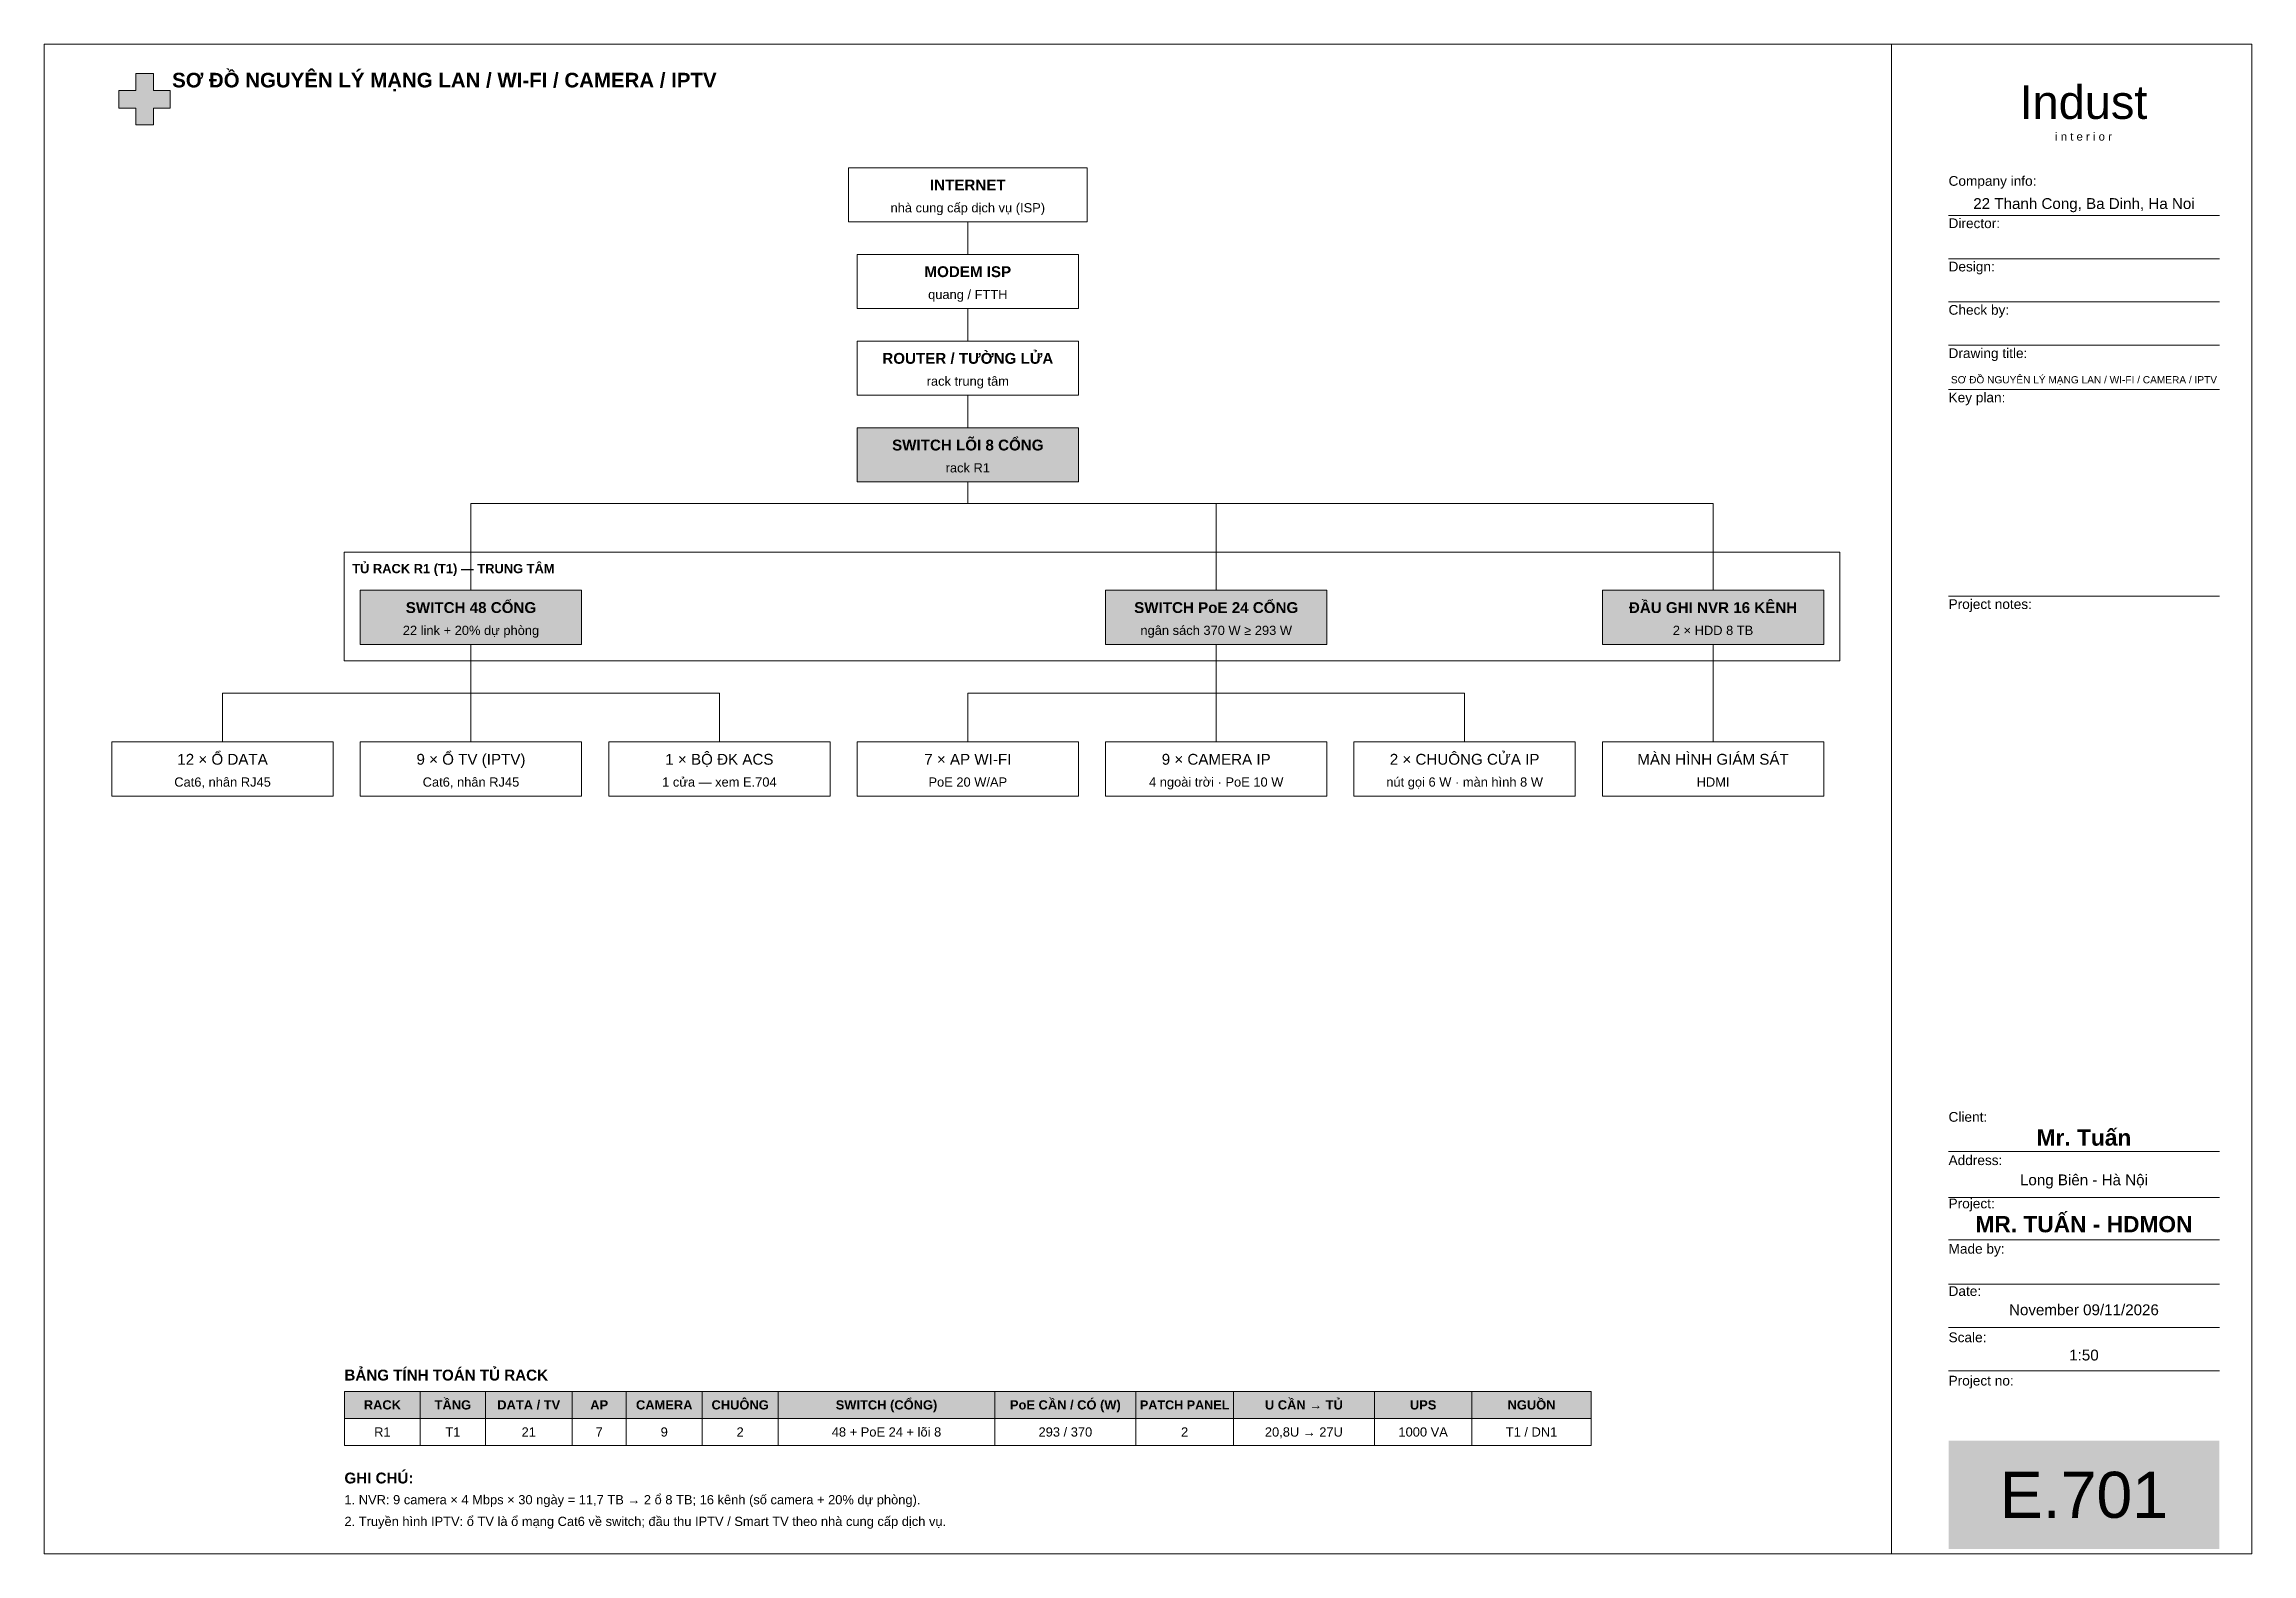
# Model space of a CAD drawing. Header units: millimetres. Extents: x 10 to 417, y 6 to 285.
import ezdxf
from ezdxf.enums import TextEntityAlignment as Align

# ---------------------------------------------------------------- set-up
doc = ezdxf.new("R2010")
doc.units = ezdxf.units.MM
for name, color, linetype, lineweight, true_color in [('IND-KHUNG', 254, 'Continuous', 0, 0xbebebe), ('IND-KT-GIATRI', 250, 'Continuous', 0, 0x333333), ('IND-KT-NET', 8, 'Continuous', 0, 0x7c7c7c), ('IND-KT-NHAN', 253, 'Continuous', 0, 0x959595), ('IND-KT-NOIBAT', 40, 'Continuous', 0, 0xffa31f), ('IND-KT-SOBV', 8, 'Continuous', 0, 0x7f7f7f), ('IND-KT-SOBV-CHU', 255, 'Continuous', 0, 0xe5e5e5), ('IND-SLD-CHU', 20, 'Continuous', 0, 0xe8562a), ('IND-SLD-NET', 154, 'Continuous', 0, 0x284f80), ('IND-SLD-O', 254, 'Continuous', 0, 0xeeeeee), ('IND-TIEUDE', 7, 'Continuous', 0, 0x000000), ('IND-TIEUDE-ICON', 132, 'Continuous', 0, 0x00b3b3)]:
    doc.layers.add(name, color=color, linetype=linetype, lineweight=lineweight, true_color=true_color)
doc.styles.add('IND-ARIAL', font='arial.ttf')
doc.styles.add('IND-ARIAL-DAM', font='arialbd.ttf')

# ---------------------------------------------------------------- blocks, each defined once
blk = doc.blocks.new('IND_KHUNG_TEN_GIATRI')
at = {"layer": 'IND-KT-GIATRI', "style": 'IND-ARIAL'}
for tag, height, p in [('CONG_TY', 2, (386.12, 254.498)), ('GIAM_DOC', 2, (386.12, 246.505)), ('THIET_KE', 2, (386.12, 238.512)), ('KIEM_TRA', 2, (386.12, 230.519)), ('TEN_BAN_VE', 1.336, (386.12, 222.312)), ('DIA_CHI', 2, (386.12, 74.29)), ('NGUOI_VE', 2, (386.12, 57.214)), ('NGAY', 2, (386.12, 50.311)), ('TY_LE', 2, (386.12, 41.955)), ('SO_DU_AN', 2, (386.12, 32.872))]:
    blk.add_attdef(tag, text='', height=height, dxfattribs=at).set_placement(p, align=Align.CENTER)
at = {"layer": 'IND-KT-NOIBAT', "style": 'IND-ARIAL-DAM'}
for tag, p in [('CHU_DAU_TU', (386.12, 81.602)), ('DU_AN', (386.12, 65.616))]:
    blk.add_attdef(tag, text='', height=3, dxfattribs=at).set_placement(p, align=Align.CENTER)
at = {"layer": 'IND-KT-SOBV-CHU', "style": 'IND-ARIAL'}
blk.add_attdef('SO_BAN_VE', text='', height=8.5, dxfattribs=at).set_placement((386.12, 12.909), align=Align.CENTER)

msp = doc.modelspace()

# ---------------------------------------------------------------- hatches: boundary and pattern name
at = {"layer": 'IND-KT-SOBV'}
h = msp.add_hatch(color=256, dxfattribs=at)
h.dxf.hatch_style = 1
h.paths.add_polyline_path([(361.142, 7.167), (411.099, 7.167), (411.099, 27.15), (361.142, 27.15)])
at = {"layer": 'IND-SLD-O'}
h = msp.add_hatch(color=256, dxfattribs=at)
h.dxf.hatch_style = 1
h.paths.add_polyline_path([(159.794, 204.124), (200.622, 204.124), (200.622, 214.124), (159.794, 214.124)])
h = msp.add_hatch(color=256, dxfattribs=at)
h.dxf.hatch_style = 1
h.paths.add_polyline_path([(68.138, 174.124), (108.966, 174.124), (108.966, 184.124), (68.138, 184.124)])
h = msp.add_hatch(color=256, dxfattribs=at)
h.dxf.hatch_style = 1
h.paths.add_polyline_path([(205.622, 174.124), (246.45, 174.124), (246.45, 184.124), (205.622, 184.124)])
h = msp.add_hatch(color=256, dxfattribs=at)
h.dxf.hatch_style = 1
h.paths.add_polyline_path([(297.278, 174.124), (338.106, 174.124), (338.106, 184.124), (297.278, 184.124)])
h = msp.add_hatch(color=256, dxfattribs=at)
h.dxf.hatch_style = 1
h.paths.add_polyline_path([(65.208, 31.259), (295.208, 31.259), (295.208, 36.259), (65.208, 36.259)])
at = {"layer": 'IND-TIEUDE-ICON'}
h = msp.add_hatch(color=256, dxfattribs=at)
h.dxf.hatch_style = 1
h.paths.add_polyline_path([(26.704, 279.477), (29.974, 279.477), (29.974, 276.389), (33.062, 276.389), (33.062, 273.119), (29.974, 273.119), (29.974, 270.031), (26.704, 270.031), (26.704, 273.119), (23.616, 273.119), (23.616, 276.389), (26.704, 276.389)])

# ---------------------------------------------------------------- linework, layer by layer
at = {"layer": 'IND-KHUNG'}
msp.add_line((350.606, 284.927), (350.606, 6.259), dxfattribs=at)
msp.add_lwpolyline([(9.81, 6.259), (417.093, 6.259), (417.093, 284.927), (9.81, 284.927)], close=True, dxfattribs=at)
at = {"layer": 'IND-KT-NET'}
for p, q in [((361.142, 253.318), (411.099, 253.318)), ((361.142, 245.325), (411.099, 245.325)), ((361.142, 237.332), (411.099, 237.332)), ((361.142, 229.339), (411.099, 229.339)), ((361.142, 221.164), (411.099, 221.164)), ((361.142, 183.015), (411.099, 183.015)), ((361.142, 80.558), (411.099, 80.558)), ((361.142, 72.02), (411.099, 72.02)), ((361.142, 64.209), (411.099, 64.209)), ((361.142, 56.034), (411.099, 56.034)), ((361.142, 48.041), (411.099, 48.041)), ((361.142, 40.048), (411.099, 40.048))]:
    msp.add_line(p, q, dxfattribs=at)
msp.add_lwpolyline([(65.138, 171.124), (341.106, 171.124), (341.106, 191.124), (65.138, 191.124)], close=True, dxfattribs=at)
at = {"layer": 'IND-SLD-NET'}
for p, q in [((180.208, 252.124), (180.208, 249.124)), ((180.208, 249.124), (180.208, 246.124)), ((180.208, 236.124), (180.208, 233.124)), ((180.208, 233.124), (180.208, 230.124)), ((180.208, 220.124), (180.208, 217.124)), ((180.208, 217.124), (180.208, 214.124)), ((180.208, 204.124), (180.208, 200.124)), ((88.552, 200.124), (317.692, 200.124)), ((88.552, 200.124), (88.552, 184.124)), ((226.036, 200.124), (226.036, 184.124)), ((317.692, 200.124), (317.692, 184.124)), ((88.552, 174.124), (88.552, 165.124)), ((226.036, 174.124), (226.036, 165.124)), ((317.692, 174.124), (317.692, 165.124)), ((42.724, 165.124), (134.38, 165.124)), ((42.724, 165.124), (42.724, 156.124)), ((88.552, 165.124), (88.552, 156.124)), ((134.38, 165.124), (134.38, 156.124)), ((180.208, 165.124), (271.864, 165.124)), ((180.208, 165.124), (180.208, 156.124)), ((226.036, 165.124), (226.036, 156.124)), ((271.864, 165.124), (271.864, 156.124)), ((317.692, 165.124), (317.692, 156.124)), ((65.208, 36.259), (295.208, 36.259)), ((65.208, 26.259), (65.208, 36.259)), ((79.208, 26.259), (79.208, 36.259)), ((91.208, 26.259), (91.208, 36.259)), ((107.208, 26.259), (107.208, 36.259)), ((117.208, 26.259), (117.208, 36.259)), ((131.208, 26.259), (131.208, 36.259)), ((145.208, 26.259), (145.208, 36.259)), ((185.208, 26.259), (185.208, 36.259)), ((211.208, 26.259), (211.208, 36.259)), ((229.208, 26.259), (229.208, 36.259)), ((255.208, 26.259), (255.208, 36.259)), ((273.208, 26.259), (273.208, 36.259)), ((295.208, 26.259), (295.208, 36.259)), ((65.208, 31.259), (295.208, 31.259)), ((65.208, 26.259), (295.208, 26.259))]:
    msp.add_line(p, q, dxfattribs=at)
for points in [[(158.208, 252.124), (202.208, 252.124), (202.208, 262.124), (158.208, 262.124)], [(159.794, 236.124), (200.622, 236.124), (200.622, 246.124), (159.794, 246.124)], [(159.794, 220.124), (200.622, 220.124), (200.622, 230.124), (159.794, 230.124)], [(159.794, 204.124), (200.622, 204.124), (200.622, 214.124), (159.794, 214.124)], [(68.138, 174.124), (108.966, 174.124), (108.966, 184.124), (68.138, 184.124)], [(205.622, 174.124), (246.45, 174.124), (246.45, 184.124), (205.622, 184.124)], [(297.278, 174.124), (338.106, 174.124), (338.106, 184.124), (297.278, 184.124)], [(22.31, 146.124), (63.138, 146.124), (63.138, 156.124), (22.31, 156.124)], [(68.138, 146.124), (108.966, 146.124), (108.966, 156.124), (68.138, 156.124)], [(113.966, 146.124), (154.794, 146.124), (154.794, 156.124), (113.966, 156.124)], [(159.794, 146.124), (200.622, 146.124), (200.622, 156.124), (159.794, 156.124)], [(205.622, 146.124), (246.45, 146.124), (246.45, 156.124), (205.622, 156.124)], [(251.45, 146.124), (292.278, 146.124), (292.278, 156.124), (251.45, 156.124)], [(297.278, 146.124), (338.106, 146.124), (338.106, 156.124), (297.278, 156.124)]]:
    msp.add_lwpolyline(points, close=True, dxfattribs=at)
at = {"layer": 'IND-TIEUDE'}
msp.add_lwpolyline([(26.704, 279.477), (29.974, 279.477), (29.974, 276.389), (33.062, 276.389), (33.062, 273.119), (29.974, 273.119), (29.974, 270.031), (26.704, 270.031), (26.704, 273.119), (23.616, 273.119), (23.616, 276.389), (26.704, 276.389)], close=True, dxfattribs=at)

# ---------------------------------------------------------------- block references
at = {"layer": 'IND-SLD-NET'}
msp.add_blockref('IND_KHUNG_TEN_GIATRI', (0, 0), dxfattribs=at).add_auto_attribs({'CONG_TY': '22 Thanh Cong, Ba Dinh, Ha Noi', 'TEN_BAN_VE': 'SƠ ĐỒ NGUYÊN LÝ MẠNG LAN / WI-FI / CAMERA / IPTV', 'CHU_DAU_TU': 'Mr. Tuấn', 'DIA_CHI': 'Long Biên - Hà Nội', 'DU_AN': 'MR. TUẤN - HDMON', 'NGAY': 'November 09/11/2026', 'TY_LE': '1:50', 'SO_BAN_VE': 'E.701'})

# ---------------------------------------------------------------- texts
at = {"layer": 'IND-KT-NHAN', "style": 'IND-ARIAL'}
for s, p in [('Company info:', (361.142, 259.676)), ('Director:', (361.142, 251.865)), ('Design:', (361.142, 243.872)), ('Check by:', (361.142, 235.879)), ('Drawing title:', (361.142, 227.885)), ('Key plan:', (361.142, 219.711)), ('Project notes:', (361.142, 181.562)), ('Client:', (361.142, 86.917)), ('Address:', (361.142, 78.924)), ('Project:', (361.142, 70.93)), ('Made by:', (361.142, 62.574)), ('Date:', (361.142, 54.763)), ('Scale:', (361.142, 46.225)), ('Project no:', (361.142, 38.231))]:
    msp.add_text(s, height=1.8, dxfattribs=at).set_placement(p, align=Align.MIDDLE_LEFT)
at = {"layer": 'IND-SLD-CHU', "style": 'IND-ARIAL'}
for s, p in [('nhà cung cấp dịch vụ (ISP)', (180.208, 254.724)), ('quang / FTTH', (180.208, 238.724)), ('rack trung tâm', (180.208, 222.724)), ('rack R1', (180.208, 206.724)), ('22 link + 20% dự phòng', (88.552, 176.724)), ('ngân sách 370 W ≥ 293 W', (226.036, 176.724)), ('2 × HDD 8 TB', (317.692, 176.724)), ('Cat6, nhân RJ45', (42.724, 148.724)), ('Cat6, nhân RJ45', (88.552, 148.724)), ('1 cửa — xem E.704', (134.38, 148.724)), ('PoE 20 W/AP', (180.208, 148.724)), ('4 ngoài trời · PoE 10 W', (226.036, 148.724)), ('nút gọi 6 W · màn hình 8 W', (271.864, 148.724)), ('HDMI', (317.692, 148.724)), ('R1', (72.208, 28.759)), ('T1', (85.208, 28.759)), ('21', (99.208, 28.759)), ('7', (112.208, 28.759)), ('9', (124.208, 28.759)), ('2', (138.208, 28.759)), ('48 + PoE 24 + lõi 8', (165.208, 28.759)), ('293 / 370', (198.208, 28.759)), ('2', (220.208, 28.759)), ('20,8U → 27U', (242.208, 28.759)), ('1000 VA', (264.208, 28.759)), ('T1 / DN1', (284.208, 28.759))]:
    msp.add_text(s, height=1.7, dxfattribs=at).set_placement(p, align=Align.MIDDLE_CENTER)
for s, p in [('1. NVR: 9 camera × 4 Mbps × 30 ngày = 11,7 TB → 2 ổ 8 TB; 16 kênh (số camera + 20% dự phòng).', (65.208, 16.259)), ('2. Truyền hình IPTV: ổ TV là ổ mạng Cat6 về switch; đầu thu IPTV / Smart TV theo nhà cung cấp dịch vụ.', (65.208, 12.259))]:
    msp.add_text(s, height=1.7, dxfattribs=at).set_placement(p, align=Align.MIDDLE_LEFT)
at = {"layer": 'IND-TIEUDE', "style": 'IND-ARIAL-DAM'}
msp.add_text('SƠ ĐỒ NGUYÊN LÝ MẠNG LAN / WI-FI / CAMERA / IPTV', height=2.7, dxfattribs=at).set_placement((33.426, 276.934))
at = {"layer": 'IND-TIEUDE', "style": 'IND-ARIAL'}
for s, height, p in [('Indust', 6.2, (386.029, 271.121)), ('i n t e r i o r', 1.5, (386.029, 267.124))]:
    msp.add_text(s, height=height, dxfattribs=at).set_placement(p, align=Align.CENTER)
at = {"layer": 'IND-TIEUDE'}
for s, height, style, p in [('INTERNET', 2, 'IND-ARIAL-DAM', (180.208, 258.924)), ('MODEM ISP', 2, 'IND-ARIAL-DAM', (180.208, 242.924)), ('ROUTER / TƯỜNG LỬA', 2, 'IND-ARIAL-DAM', (180.208, 226.924)), ('SWITCH LÕI 8 CỔNG', 2, 'IND-ARIAL-DAM', (180.208, 210.924)), ('SWITCH 48 CỔNG', 2, 'IND-ARIAL-DAM', (88.552, 180.924)), ('SWITCH PoE 24 CỔNG', 2, 'IND-ARIAL-DAM', (226.036, 180.924)), ('ĐẦU GHI NVR 16 KÊNH', 2, 'IND-ARIAL-DAM', (317.692, 180.924)), ('12 × Ổ DATA', 2, 'IND-ARIAL', (42.724, 152.924)), ('9 × Ổ TV (IPTV)', 2, 'IND-ARIAL', (88.552, 152.924)), ('1 × BỘ ĐK ACS', 2, 'IND-ARIAL', (134.38, 152.924)), ('7 × AP WI-FI', 2, 'IND-ARIAL', (180.208, 152.924)), ('9 × CAMERA IP', 2, 'IND-ARIAL', (226.036, 152.924)), ('2 × CHUÔNG CỬA IP', 2, 'IND-ARIAL', (271.864, 152.924)), ('MÀN HÌNH GIÁM SÁT', 2, 'IND-ARIAL', (317.692, 152.924)), ('RACK', 1.7, 'IND-ARIAL-DAM', (72.208, 33.759)), ('TẦNG', 1.7, 'IND-ARIAL-DAM', (85.208, 33.759)), ('DATA / TV', 1.7, 'IND-ARIAL-DAM', (99.208, 33.759)), ('AP', 1.7, 'IND-ARIAL-DAM', (112.208, 33.759)), ('CAMERA', 1.7, 'IND-ARIAL-DAM', (124.208, 33.759)), ('CHUÔNG', 1.7, 'IND-ARIAL-DAM', (138.208, 33.759)), ('SWITCH (CỔNG)', 1.7, 'IND-ARIAL-DAM', (165.208, 33.759)), ('PoE CẦN / CÓ (W)', 1.7, 'IND-ARIAL-DAM', (198.208, 33.759)), ('PATCH PANEL', 1.661, 'IND-ARIAL-DAM', (220.208, 33.759)), ('U CẦN → TỦ', 1.7, 'IND-ARIAL-DAM', (242.208, 33.759)), ('UPS', 1.7, 'IND-ARIAL-DAM', (264.208, 33.759)), ('NGUỒN', 1.7, 'IND-ARIAL-DAM', (284.208, 33.759))]:
    msp.add_text(s, height=height, dxfattribs=dict(at, style=style)).set_placement(p, align=Align.MIDDLE_CENTER)
at = {"layer": 'IND-TIEUDE', "style": 'IND-ARIAL-DAM'}
for s, height, p in [('TỦ RACK R1 (T1) — TRUNG TÂM', 1.7, (66.638, 188.124)), ('BẢNG TÍNH TOÁN TỦ RACK', 2, (65.208, 39.259)), ('GHI CHÚ:', 2, (65.208, 20.259))]:
    msp.add_text(s, height=height, dxfattribs=at).set_placement(p, align=Align.MIDDLE_LEFT)

doc.saveas('drawing.dxf')
